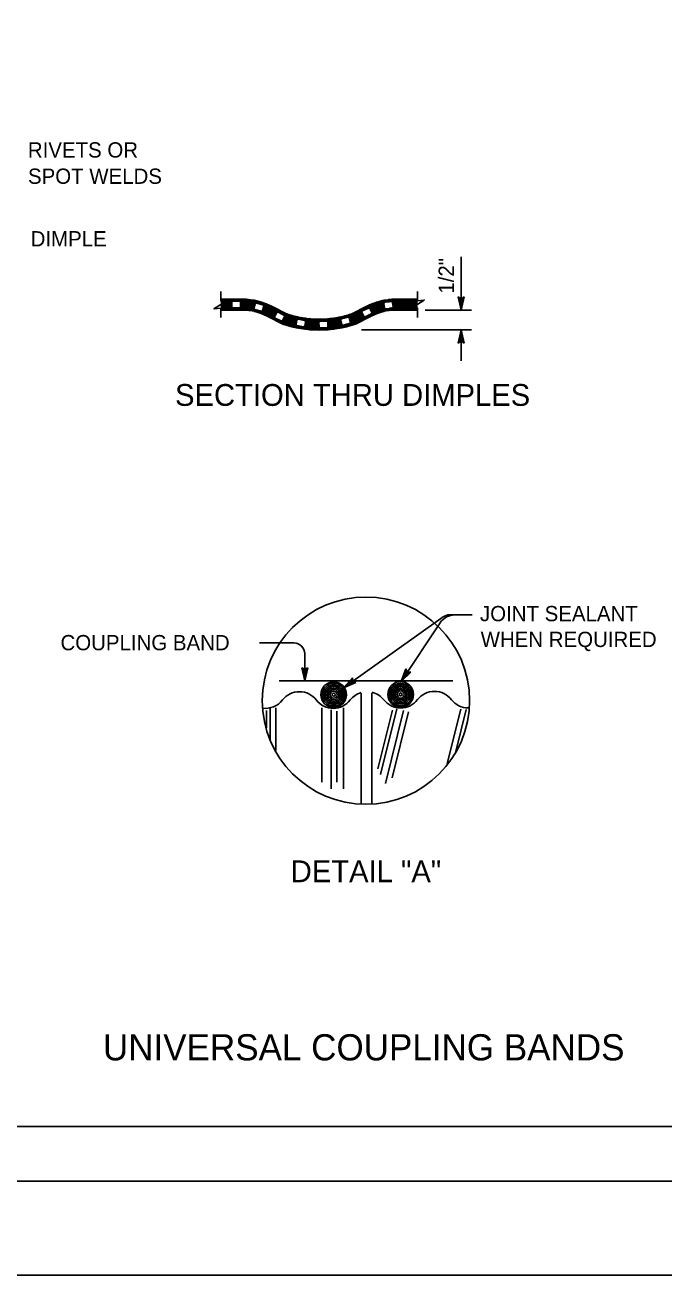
# Model space of a CAD drawing. Extents: x -894 to 866, y -472 to 714.
# Drawn here: x -368 to -75, y -472 to 100 of the extents above; entities that cross this region are included whole.
import ezdxf

# ---------------------------------------------------------------- set-up
doc = ezdxf.new("R2010")
doc.units = 0
for name, color, linetype in [('56 Stage 3 Anno', 7, 'Continuous'), ('57 Undefined', 7, 'Continuous'), ('60 Nongeo Data', 7, 'Continuous'), ('border_PLOTTING-ELEMENTS', 7, 'Continuous'), ('border_rw_22x34_Cut_Lines', 7, 'Continuous'), ('border_SHEET', 7, 'Continuous')]:
    doc.layers.add(name, color=color, linetype=linetype)

msp = doc.modelspace()

# ---------------------------------------------------------------- linework, layer by layer
at = {"layer": '56 Stage 3 Anno'}
for p, q in [((-167.76, -5.9), (-167.76, -30.23)), ((-167.76, -30.23), (-169.09, -24.23)), ((-169.09, -24.23), (-169.09, -24.23)), ((-169.09, -24.23), (-167.76, -25.03)), ((-167.77, -28.83), (-168.73, -24.46)), ((-167.76, -27.46), (-168.39, -24.64)), ((-167.76, -26.08), (-168.03, -24.87)), ((-167.76, -25.03), (-166.42, -24.23)), ((-166.42, -24.23), (-167.76, -30.23)), ((-166.78, -24.44), (-167.76, -28.85)), ((-167.14, -24.68), (-167.76, -27.46)), ((-167.48, -24.85), (-167.76, -26.08)), ((-166.42, -24.23), (-166.42, -24.23)), ((-184.27, -30.23), (-163.06, -30.23)), ((-167.76, -30.23), (-167.76, -30.23)), ((-213.36, -39.35), (-163.06, -39.35)), ((-169.1, -45.35), (-167.76, -39.35)), ((-167.76, -39.35), (-167.76, -53.51)), ((-167.76, -39.35), (-167.76, -39.35)), ((-167.76, -39.35), (-166.43, -45.35)), ((-167.76, -44.55), (-169.1, -45.35)), ((-169.1, -45.35), (-169.1, -45.35)), ((-168.75, -45.13), (-167.76, -40.73)), ((-168.39, -44.9), (-167.76, -42.11)), ((-168.04, -44.72), (-167.77, -43.49)), ((-167.77, -43.49), (-167.5, -44.7)), ((-167.76, -40.74), (-166.79, -45.11)), ((-167.76, -42.11), (-167.14, -44.93)), ((-166.43, -45.35), (-167.76, -44.55)), ((-166.43, -45.35), (-166.43, -45.35)), ((-176.04, -170.84), (-221.62, -203.37)), ((-173.14, -169.91), (-162.63, -169.91)), ((-177.35, -173.49), (-195.25, -200.43)), ((-260.13, -182.74), (-244.38, -182.74)), ((-239.38, -187.74), (-239.38, -200.17)), ((-239.38, -200.17), (-240.71, -194.17)), ((-240.71, -194.17), (-240.71, -194.17)), ((-240.71, -194.17), (-239.38, -194.97)), ((-239.39, -198.78), (-240.35, -194.4)), ((-239.38, -197.4), (-240.01, -194.58)), ((-239.38, -194.97), (-238.04, -194.17)), ((-238.04, -194.17), (-239.38, -200.17)), ((-238.4, -194.38), (-239.38, -198.79)), ((-238.76, -194.62), (-239.38, -197.4)), ((-238.04, -194.17), (-238.04, -194.17)), ((-195.25, -200.43), (-193.04, -194.7)), ((-193.04, -194.7), (-193.04, -194.7)), ((-193.04, -194.7), (-192.37, -196.1)), ((-239.38, -196.02), (-239.65, -194.81)), ((-239.11, -194.79), (-239.38, -196.02)), ((-239.38, -200.17), (-239.38, -200.17)), ((-221.62, -203.37), (-217.51, -198.8)), ((-220.49, -202.55), (-217.49, -199.23)), ((-219.37, -201.76), (-217.43, -199.61)), ((-218.24, -200.96), (-217.42, -200.04)), ((-217.08, -200.47), (-218.24, -200.96)), ((-217.51, -198.8), (-217.51, -198.8)), ((-217.51, -198.8), (-217.39, -200.34)), ((-217.39, -200.34), (-215.96, -200.97)), ((-190.81, -196.18), (-195.25, -200.43)), ((-195.25, -200.43), (-195.25, -200.43)), ((-194.48, -199.27), (-192.87, -195.1)), ((-191.23, -196.16), (-194.48, -199.29)), ((-193.72, -198.13), (-192.68, -195.43)), ((-191.66, -196.16), (-193.72, -198.13)), ((-192.95, -196.98), (-192.51, -195.83)), ((-192.04, -196.11), (-192.95, -196.98)), ((-192.37, -196.1), (-190.81, -196.18)), ((-190.81, -196.18), (-190.81, -196.18)), ((-215.96, -200.97), (-221.62, -203.37)), ((-221.62, -203.37), (-221.62, -203.37)), ((-216.34, -200.81), (-220.5, -202.56)), ((-216.74, -200.65), (-219.37, -201.76)), ((-215.96, -200.97), (-215.96, -200.97))]:
    msp.add_line(p, q, dxfattribs=at)
for centre, radius, start, end in [((-170.69, -177.91), 8, 90, 146.4158), ((-173.14, -174.91), 5, 90, 125.5104), ((-244.38, -187.74), 5, 0, 90)]:
    msp.add_arc(centre, radius, start, end, dxfattribs=at)
at = {"layer": '60 Nongeo Data'}
for p, q in [((-277.82, -26.13), (-277.82, -21.76)), ((-187.81, -26.03), (-187.81, -21.67)), ((-267.81, -25.23), (-277.81, -25.23)), ((-272.77, -28.67), (-272.77, -26.67)), ((-272.27, -26.17), (-269.27, -26.17)), ((-268.77, -26.67), (-268.77, -28.67)), ((-262.59, -29.36), (-262.07, -27.43)), ((-261.46, -27.07), (-258.56, -27.85)), ((-258.21, -28.46), (-258.72, -30.39)), ((-247.81, -31.91), (-254.37, -28.59)), ((-211.25, -28.59), (-217.81, -31.91)), ((-202.88, -29.21), (-203.13, -27.22)), ((-202.69, -26.67), (-199.71, -26.3)), ((-199.16, -26.74), (-198.91, -28.72)), ((-197.81, -25.23), (-187.81, -25.23)), ((-187.81, -25.23), (-197.81, -25.23)), ((-187.81, -25.23), (-197.81, -25.23)), ((-277.82, -33.66), (-277.82, -29.3)), ((-277.81, -30.23), (-267.81, -30.23)), ((-269.27, -29.17), (-272.27, -29.17)), ((-259.34, -30.75), (-262.23, -29.97)), ((-256.63, -33.05), (-249.42, -36.64)), ((-253.19, -33.25), (-252.31, -31.45)), ((-250.26, -35.23), (-252.96, -33.92)), ((-251.64, -31.22), (-248.95, -32.54)), ((-248.72, -33.21), (-249.59, -35)), ((-222.5, -34.22), (-219.59, -33.5)), ((-218.99, -33.86), (-218.5, -35.8)), ((-216.2, -36.64), (-208.99, -33.05)), ((-212.35, -33.02), (-213.19, -31.21)), ((-212.95, -30.55), (-210.23, -29.28)), ((-208.96, -32), (-211.68, -33.26)), ((-209.57, -29.52), (-208.72, -31.33)), ((-199.35, -29.28), (-202.33, -29.64)), ((-197.81, -30.23), (-187.81, -30.23)), ((-187.81, -33.56), (-187.81, -29.2)), ((-243.37, -36.76), (-242.98, -34.79)), ((-240.03, -37.92), (-242.97, -37.34)), ((-242.4, -34.4), (-239.45, -34.97)), ((-239.06, -35.56), (-239.44, -37.52)), ((-232.86, -37.91), (-232.9, -35.91)), ((-232.41, -35.4), (-229.41, -35.35)), ((-229.35, -38.35), (-232.35, -38.4)), ((-228.9, -35.84), (-228.86, -37.84)), ((-222.38, -36.77), (-222.87, -34.83)), ((-218.87, -36.41), (-221.78, -37.13)), ((-251.17, -200.17), (-171.56, -200.17)), ((-213.61, -205.95), (-213.61, -256.66)), ((-208.61, -205.61), (-208.61, -256.63)), ((-256.88, -213.67), (-256.88, -221.67)), ((-255.2, -212.53), (-255.2, -227.23)), ((-252.68, -212.53), (-252.68, -232.12)), ((-231.52, -212.53), (-231.52, -246.57)), ((-227.32, -213.45), (-227.32, -249.61)), ((-224.64, -214.11), (-224.64, -246.57)), ((-221.61, -212.53), (-221.61, -249.61)), ((-199.24, -213.51), (-205.91, -240.41)), ((-197.24, -212.98), (-204.71, -243.1)), ((-194.1, -213.76), (-202.39, -247.19)), ((-191.81, -214.33), (-199.3, -244.53)), ((-167.91, -213.1), (-174.11, -238.1)), ((-165.47, -213.22), (-170.26, -232.54))]:
    msp.add_line(p, q, dxfattribs=at)
for points in [[(-277.82, -26.13), (-274.65, -25.73), (-280.99, -29.69), (-277.82, -29.3)], [(-277.81, -25.3), (-266.57, -25.26)], [(-277.81, -25.5), (-264.39, -25.46)], [(-277.81, -25.7), (-276.07, -25.7)], [(-277.81, -25.9), (-277.65, -25.9)], [(-277.81, -26.5), (-276.41, -26.5)], [(-277.81, -26.7), (-276.76, -26.7)], [(-277.81, -26.9), (-277.11, -26.9)], [(-277.81, -27.1), (-277.47, -27.1)], [(-277.81, -28.1), (-272.77, -28.09)], [(-277.81, -28.3), (-272.77, -28.29)], [(-277.81, -28.5), (-272.77, -28.49)], [(-277.53, -27.9), (-272.77, -27.89)], [(-277.37, -26.3), (-276.07, -26.3)], [(-277.23, -27.7), (-272.77, -27.69)], [(-276.94, -27.5), (-272.77, -27.49)], [(-276.64, -27.3), (-272.77, -27.29)], [(-276.41, -26.1), (-275.64, -26.1)], [(-276.35, -27.1), (-272.77, -27.09)], [(-276.05, -26.9), (-272.77, -26.89)], [(-275.76, -26.7), (-272.77, -26.69)], [(-275.46, -26.5), (-272.74, -26.49)], [(-275.17, -26.29), (-272.59, -26.28)], [(-274.85, -26.09), (-261.15, -26.05)], [(-274.57, -25.89), (-262.04, -25.85)], [(-274.38, -25.69), (-263.07, -25.65)], [(-268.97, -26.27), (-260.39, -26.24)], [(-268.81, -26.47), (-259.68, -26.44)], [(-268.77, -26.67), (-259.04, -26.64)], [(-268.77, -26.87), (-258.45, -26.84)], [(-268.77, -27.07), (-257.89, -27.03)], [(-268.77, -27.27), (-261.98, -27.25)], [(-268.77, -27.47), (-262.08, -27.45)], [(-268.77, -27.67), (-262.13, -27.65)], [(-268.77, -27.87), (-262.18, -27.85)], [(-268.77, -28.07), (-262.24, -28.05)], [(-268.77, -28.27), (-262.29, -28.25)], [(-268.77, -28.47), (-262.35, -28.45)], [(-260.82, -27.24), (-257.36, -27.23)], [(-260.08, -27.44), (-256.87, -27.43)], [(-259.35, -27.64), (-256.39, -27.63)], [(-258.63, -27.84), (-255.94, -27.83)], [(-258.29, -28.04), (-255.51, -28.03)], [(-258.25, -28.64), (-254.3, -28.62)], [(-258.2, -28.23), (-255.09, -28.22)], [(-258.2, -28.43), (-254.69, -28.42)], [(-211.42, -28.67), (-202.95, -28.64)], [(-211.02, -28.47), (-202.98, -28.44)], [(-210.62, -28.27), (-203, -28.24)], [(-210.2, -28.07), (-203.03, -28.04)], [(-209.77, -27.87), (-203.05, -27.84)], [(-209.31, -27.66), (-203.07, -27.64)], [(-208.84, -27.46), (-203.1, -27.44)], [(-208.33, -27.26), (-203.12, -27.24)], [(-207.8, -27.06), (-203.12, -27.04)], [(-207.24, -26.86), (-203.01, -26.84)], [(-206.63, -26.66), (-202.48, -26.64)], [(-205.98, -26.45), (-200.8, -26.43)], [(-205.26, -26.25), (-187.81, -26.19)], [(-204.48, -26.05), (-187.81, -25.99)], [(-203.56, -25.84), (-187.81, -25.79)], [(-202.48, -25.64), (-187.81, -25.59)], [(-201.06, -25.44), (-187.81, -25.39)], [(-199.31, -26.43), (-187.81, -26.39)], [(-199.18, -26.63), (-187.81, -26.59)], [(-199.14, -26.83), (-187.81, -26.79)], [(-199.12, -27.03), (-187.81, -26.99)], [(-199.1, -27.23), (-187.81, -27.19)], [(-199.07, -27.43), (-187.81, -27.39)], [(-199.05, -27.63), (-188.14, -27.59)], [(-199.02, -27.83), (-188.47, -27.79)], [(-199, -28.03), (-188.8, -27.99)], [(-198.97, -28.23), (-189.13, -28.19)], [(-198.95, -28.43), (-189.45, -28.39)], [(-198.92, -28.63), (-189.78, -28.6)], [(-187.81, -26.03), (-184.64, -25.63), (-190.98, -29.6), (-187.81, -29.2)], [(-188.86, -28.59), (-187.81, -28.59)], [(-188.5, -28.39), (-187.81, -28.39)], [(-188.15, -28.19), (-187.81, -28.19)], [(-277.81, -28.7), (-272.77, -28.69)], [(-277.81, -28.9), (-272.72, -28.89)], [(-277.81, -29.1), (-272.55, -29.08)], [(-277.81, -29.3), (-262.55, -29.25)], [(-277.81, -29.5), (-262.6, -29.45)], [(-277.81, -29.7), (-262.58, -29.65)], [(-277.81, -29.9), (-262.45, -29.85)], [(-277.81, -30.1), (-261.95, -30.05)], [(-268.97, -29.07), (-262.51, -29.05)], [(-268.81, -28.87), (-262.45, -28.85)], [(-268.77, -28.67), (-262.4, -28.65)], [(-266.7, -30.26), (-261.21, -30.25)], [(-264.7, -30.46), (-260.47, -30.44)], [(-263.51, -30.65), (-259.74, -30.64)], [(-262.57, -30.85), (-249.99, -30.81)], [(-261.77, -31.05), (-249.59, -31.01)], [(-261.06, -31.24), (-252.02, -31.21)], [(-260.43, -31.44), (-252.29, -31.41)], [(-259.85, -31.64), (-252.39, -31.61)], [(-259.31, -31.84), (-252.49, -31.81)], [(-258.87, -30.64), (-250.38, -30.61)], [(-258.81, -32.04), (-252.59, -32.02)], [(-258.74, -30.44), (-250.77, -30.41)], [(-258.68, -30.24), (-251.16, -30.21)], [(-258.63, -30.04), (-251.56, -30.01)], [(-258.58, -29.84), (-251.95, -29.81)], [(-258.52, -29.64), (-252.34, -29.61)], [(-258.47, -29.44), (-252.73, -29.42)], [(-258.41, -29.24), (-253.13, -29.22)], [(-258.36, -29.04), (-253.52, -29.02)], [(-258.34, -32.24), (-252.68, -32.22)], [(-258.31, -28.84), (-253.91, -28.82)], [(-257.88, -32.43), (-252.78, -32.42)], [(-257.46, -32.63), (-252.88, -32.62)], [(-257.05, -32.83), (-252.98, -32.82)], [(-256.67, -33.03), (-253.07, -33.02)], [(-256.27, -33.23), (-253.17, -33.22)], [(-255.87, -33.43), (-253.24, -33.42)], [(-255.47, -33.63), (-253.22, -33.62)], [(-255.07, -33.82), (-253.1, -33.82)], [(-254.67, -34.02), (-252.76, -34.02)], [(-254.28, -34.22), (-252.35, -34.21)], [(-251.66, -31.21), (-249.2, -31.2)], [(-251.25, -31.41), (-248.81, -31.4)], [(-250.85, -31.61), (-248.42, -31.6)], [(-250.44, -31.81), (-248.02, -31.8)], [(-250.03, -32.01), (-247.54, -32)], [(-249.63, -32.2), (-246.94, -32.2)], [(-249.3, -34.4), (-234.67, -34.35)], [(-249.22, -32.4), (-246.3, -32.39)], [(-249.2, -34.2), (-237.43, -34.16)], [(-249.11, -34), (-239.06, -33.97)], [(-249.01, -33.8), (-240.36, -33.77)], [(-248.91, -33.6), (-241.49, -33.58)], [(-248.84, -32.6), (-245.62, -32.59)], [(-248.81, -33.4), (-242.46, -33.38)], [(-248.71, -33.2), (-243.34, -33.18)], [(-248.7, -32.8), (-244.92, -32.79)], [(-248.67, -33), (-244.16, -32.99)], [(-230.62, -34.34), (-222.69, -34.31)], [(-227.89, -34.13), (-222.05, -34.11)], [(-226.23, -33.92), (-221.24, -33.91)], [(-224.94, -33.72), (-220.42, -33.7)], [(-223.83, -33.51), (-219.61, -33.5)], [(-222.85, -33.31), (-212.08, -33.27)], [(-221.97, -33.11), (-212.33, -33.07)], [(-221.15, -32.91), (-212.42, -32.88)], [(-220.4, -32.7), (-212.51, -32.68)], [(-219.68, -32.5), (-212.6, -32.48)], [(-219.34, -33.5), (-209.83, -33.47)], [(-219.06, -33.7), (-210.23, -33.67)], [(-219.01, -32.3), (-212.69, -32.28)], [(-218.98, -33.9), (-210.64, -33.87)], [(-218.93, -34.1), (-211.04, -34.07)], [(-218.88, -34.3), (-211.45, -34.27)], [(-218.38, -32.1), (-212.79, -32.08)], [(-217.78, -31.89), (-212.88, -31.88)], [(-217.39, -31.69), (-212.97, -31.68)], [(-216.99, -31.49), (-213.07, -31.48)], [(-216.59, -31.29), (-213.16, -31.28)], [(-216.19, -31.09), (-213.23, -31.08)], [(-215.79, -30.89), (-213.22, -30.88)], [(-215.4, -30.69), (-213.12, -30.68)], [(-215, -30.48), (-212.8, -30.48)], [(-214.6, -30.28), (-212.37, -30.28)], [(-214.2, -30.08), (-211.94, -30.07)], [(-213.8, -29.88), (-211.5, -29.87)], [(-213.41, -29.68), (-211.07, -29.67)], [(-213.01, -29.48), (-210.64, -29.47)], [(-212.61, -29.28), (-210.21, -29.27)], [(-212.21, -29.07), (-202.9, -29.04)], [(-211.82, -28.87), (-202.93, -28.84)], [(-211.7, -33.27), (-209.43, -33.26)], [(-211.27, -33.07), (-209.02, -33.06)], [(-210.84, -32.87), (-208.63, -32.86)], [(-210.4, -32.67), (-208.22, -32.66)], [(-209.97, -32.47), (-207.79, -32.46)], [(-209.84, -29.27), (-202.88, -29.24)], [(-209.6, -29.47), (-202.79, -29.44)], [(-209.54, -32.27), (-207.34, -32.26)], [(-209.5, -29.66), (-191.29, -29.6)], [(-209.41, -29.86), (-187.81, -29.79)], [(-209.31, -30.06), (-187.81, -29.99)], [(-209.22, -30.26), (-187.81, -30.19)], [(-209.13, -30.46), (-200.76, -30.43)], [(-209.11, -32.06), (-206.86, -32.06)], [(-209.03, -30.66), (-202.04, -30.64)], [(-208.94, -30.86), (-203.02, -30.84)], [(-208.85, -31.06), (-203.84, -31.05)], [(-208.8, -31.86), (-206.35, -31.85)], [(-208.75, -31.26), (-204.57, -31.25)], [(-208.69, -31.66), (-205.8, -31.65)], [(-208.68, -31.46), (-205.21, -31.45)], [(-200.61, -29.43), (-191.09, -29.4)], [(-199.18, -29.23), (-190.77, -29.2)], [(-198.97, -29.03), (-190.44, -29)], [(-198.91, -28.83), (-190.11, -28.8)], [(-189.92, -29.2), (-188.98, -29.19)], [(-189.57, -29), (-187.81, -28.99)], [(-189.21, -28.79), (-187.81, -28.79)], [(-189.18, -29.59), (-187.81, -29.59)], [(-253.88, -34.42), (-251.94, -34.41)], [(-253.48, -34.62), (-251.54, -34.61)], [(-253.08, -34.82), (-251.13, -34.81)], [(-252.68, -35.02), (-250.72, -35.01)], [(-252.28, -35.21), (-250.31, -35.21)], [(-251.89, -35.41), (-243.1, -35.38)], [(-251.49, -35.61), (-243.14, -35.58)], [(-251.09, -35.81), (-243.18, -35.78)], [(-250.69, -36.01), (-243.22, -35.98)], [(-250.29, -36.21), (-243.25, -36.18)], [(-249.89, -36.41), (-243.29, -36.38)], [(-249.77, -35.21), (-243.06, -35.18)], [(-249.59, -35.01), (-243.02, -34.98)], [(-249.5, -34.8), (-242.98, -34.78)], [(-249.5, -36.6), (-243.33, -36.58)], [(-249.4, -34.6), (-242.89, -34.58)], [(-248.94, -36.8), (-243.37, -36.78)], [(-248.33, -37), (-243.36, -36.98)], [(-247.69, -37.2), (-243.25, -37.18)], [(-247, -37.4), (-242.78, -37.38)], [(-246.3, -37.59), (-241.77, -37.58)], [(-245.55, -37.79), (-240.76, -37.77)], [(-244.75, -37.99), (-232.86, -37.95)], [(-243.89, -38.18), (-232.8, -38.15)], [(-242.96, -38.38), (-232.59, -38.35)], [(-241.92, -38.58), (-223.36, -38.51)], [(-241.48, -34.58), (-222.84, -34.51)], [(-240.76, -38.77), (-224.49, -38.72)], [(-240.47, -34.77), (-222.88, -34.71)], [(-239.57, -37.77), (-232.87, -37.75)], [(-239.46, -34.97), (-222.85, -34.91)], [(-239.45, -37.57), (-232.87, -37.55)], [(-239.41, -37.37), (-232.87, -37.35)], [(-239.38, -38.97), (-225.89, -38.92)], [(-239.37, -37.17), (-232.88, -37.15)], [(-239.33, -36.97), (-232.88, -36.95)], [(-239.29, -36.77), (-232.88, -36.75)], [(-239.25, -36.57), (-232.89, -36.55)], [(-239.22, -36.37), (-232.89, -36.35)], [(-239.18, -36.17), (-232.89, -36.15)], [(-239.14, -35.17), (-222.8, -35.11)], [(-239.14, -35.97), (-232.9, -35.95)], [(-239.1, -35.77), (-232.87, -35.75)], [(-239.06, -35.37), (-222.75, -35.31)], [(-239.06, -35.57), (-232.75, -35.55)], [(-237.64, -39.16), (-227.63, -39.13)], [(-234.75, -39.35), (-230.49, -39.34)], [(-229.24, -38.33), (-222.32, -38.31)], [(-229.01, -35.53), (-222.7, -35.51)], [(-228.95, -38.13), (-221.38, -38.11)], [(-228.91, -35.73), (-222.65, -35.71)], [(-228.9, -35.93), (-222.6, -35.91)], [(-228.89, -36.13), (-222.55, -36.11)], [(-228.89, -36.33), (-222.5, -36.31)], [(-228.89, -36.53), (-222.45, -36.51)], [(-228.88, -36.73), (-222.4, -36.71)], [(-228.88, -36.93), (-222.33, -36.91)], [(-228.88, -37.13), (-222.09, -37.11)], [(-228.87, -37.33), (-218.26, -37.3)], [(-228.87, -37.53), (-218.98, -37.5)], [(-228.87, -37.73), (-219.73, -37.7)], [(-228.87, -37.93), (-220.52, -37.9)], [(-221.68, -37.11), (-217.59, -37.09)], [(-220.86, -36.9), (-216.96, -36.89)], [(-220.05, -36.7), (-216.34, -36.69)], [(-219.24, -36.5), (-215.89, -36.49)], [(-218.83, -34.5), (-211.85, -34.47)], [(-218.78, -34.7), (-212.25, -34.67)], [(-218.73, -34.9), (-212.66, -34.88)], [(-218.68, -35.1), (-213.06, -35.08)], [(-218.66, -36.3), (-215.49, -36.29)], [(-218.63, -35.3), (-213.47, -35.28)], [(-218.58, -35.5), (-213.87, -35.48)], [(-218.53, -35.7), (-214.27, -35.68)], [(-218.52, -36.1), (-215.08, -36.08)], [(-218.49, -35.9), (-214.68, -35.88)]]:
    msp.add_lwpolyline(points, dxfattribs=at)
for centre, radius in [((-211.36, -209.23), 47.5), ((-226.15, -206.49), 5.87), ((-226.15, -206.49), 5.17), ((-226.15, -206.49), 4.46), ((-226.15, -206.49), 3.76), ((-226.15, -206.49), 3.05), ((-226.15, -206.49), 2.35), ((-226.15, -206.49), 1.64), ((-226.15, -206.49), 0.705), ((-195.47, -206.38), 5.87), ((-195.47, -206.38), 5.17), ((-195.47, -206.38), 4.46), ((-195.47, -206.38), 3.76), ((-195.47, -206.38), 3.05), ((-195.47, -206.38), 2.35), ((-195.47, -206.38), 1.64), ((-195.47, -206.38), 0.705)]:
    msp.add_circle(centre, radius, dxfattribs=at)
for centre, radius, start, end in [((-272.27, -26.67), 0.5, 90, 180), ((-269.27, -26.67), 0.5, 0, 90), ((-268.09, -54.88), 29.66, 62.4512, 89.4643), ((-261.59, -27.56), 0.5, 75, 165), ((-258.69, -28.33), 0.5, 345, 75), ((-197.53, -54.88), 29.66, 90.5357, 117.5488), ((-197.53, -54.88), 29.66, 90.5357, 117.5488), ((-197.53, -54.88), 29.66, 90.5357, 117.5488), ((-202.63, -27.16), 0.5, 97, 187), ((-199.65, -26.8), 0.5, 7, 97), ((-272.27, -28.67), 0.5, 180, 270), ((-269.27, -28.67), 0.5, 270, 0), ((-268.09, -54.88), 24.66, 62.4512, 89.4643), ((-262.11, -29.49), 0.5, 165, 255), ((-259.21, -30.26), 0.5, 255, 345), ((-252.74, -33.47), 0.5, 154, 244), ((-251.86, -31.67), 0.5, 64, 154), ((-249.17, -32.99), 0.5, 334, 64), ((-232.81, 12.16), 46.55, 251.2009, 288.7991), ((-222.38, -34.71), 0.5, 104, 194), ((-219.47, -33.98), 0.5, 14, 104), ((-212.74, -31), 0.5, 115, 205), ((-211.89, -32.81), 0.5, 205, 295), ((-210.02, -29.73), 0.5, 25, 115), ((-209.17, -31.54), 0.5, 295, 25), ((-197.53, -54.88), 24.66, 90.5357, 117.5488), ((-202.39, -29.15), 0.5, 187, 277), ((-199.41, -28.78), 0.5, 277, 7), ((-250.04, -34.78), 0.5, 244, 334), ((-232.81, 12.16), 51.55, 251.2009, 288.7991), ((-242.88, -36.85), 0.5, 169, 259), ((-242.49, -34.89), 0.5, 79, 169), ((-239.93, -37.43), 0.5, 259, 349), ((-239.55, -35.46), 0.5, 349, 79), ((-232.4, -35.9), 0.5, 91, 181), ((-232.36, -37.9), 0.5, 181, 271), ((-229.4, -35.85), 0.5, 1, 91), ((-229.36, -37.85), 0.5, 271, 1), ((-221.9, -36.65), 0.5, 194, 284), ((-218.99, -35.92), 0.5, 284, 14), ((-241.86, -214.92), 9.79, 37.4461, 142.1302), ((-210.86, -214.92), 9.79, 106.3484, 142.1302), ((-210.86, -214.92), 9.79, 37.4461, 76.5701), ((-180, -214.76), 9.79, 37.4461, 142.1302), ((-257.36, -202.96), 9.79, 261.6134, 322.5539), ((-226.36, -202.96), 9.79, 217.8698, 322.5539), ((-210.99, -214.76), 9.79, 37.4461, 42.1774), ((-195.5, -202.8), 9.79, 217.8698, 322.5539), ((-164.5, -202.8), 9.79, 217.8698, 270.2223)]:
    msp.add_arc(centre, radius, start, end, dxfattribs=at)
at = {"layer": 'border_PLOTTING-ELEMENTS'}
for points in [[(-894.04, -472.44), (865.96, -472.44), (865.96, 713.56), (-894.04, 713.56)], [(-864.04, 670.56), (835.96, 670.56), (835.96, -429.44), (-864.04, -429.44)]]:
    msp.add_lwpolyline(points, close=True, dxfattribs=at)
at = {"layer": 'border_rw_22x34_Cut_Lines'}
msp.add_lwpolyline([(-864.04, 670.56), (835.96, 670.56), (835.96, -429.44), (-864.04, -429.44)], close=True, dxfattribs=at)
at = {"layer": 'border_SHEET'}
msp.add_line((810.96, -404.44), (-814.04, -404.44), dxfattribs=at)

# ---------------------------------------------------------------- texts
at = {"layer": '57 Undefined'}
for s, height, p in [('RIVETS OR ', 7, (-366.25, 39.67)), ('SPOT WELDS', 7, (-366.21, 27.62)), ('DIMPLE', 7, (-364.99, -1.06)), ('SECTION THRU DIMPLES', 10, (-298.83, -74.13)), ('JOINT SEALANT', 7, (-159.13, -172.83)), ('WHEN REQUIRED', 7, (-158.79, -184.65)), ('COUPLING BAND', 7, (-351.31, -186.14)), ('DETAIL "A"', 10, (-245.84, -292.43)), ('UNIVERSAL COUPLING BANDS', 12, (-331.89, -374.09))]:
    msp.add_text(s, height=height, dxfattribs=at).set_placement(p)
msp.add_text('1/2"', height=7, rotation=90, dxfattribs=at).set_placement((-171.07, -22.7))

doc.saveas('drawing.dxf')
